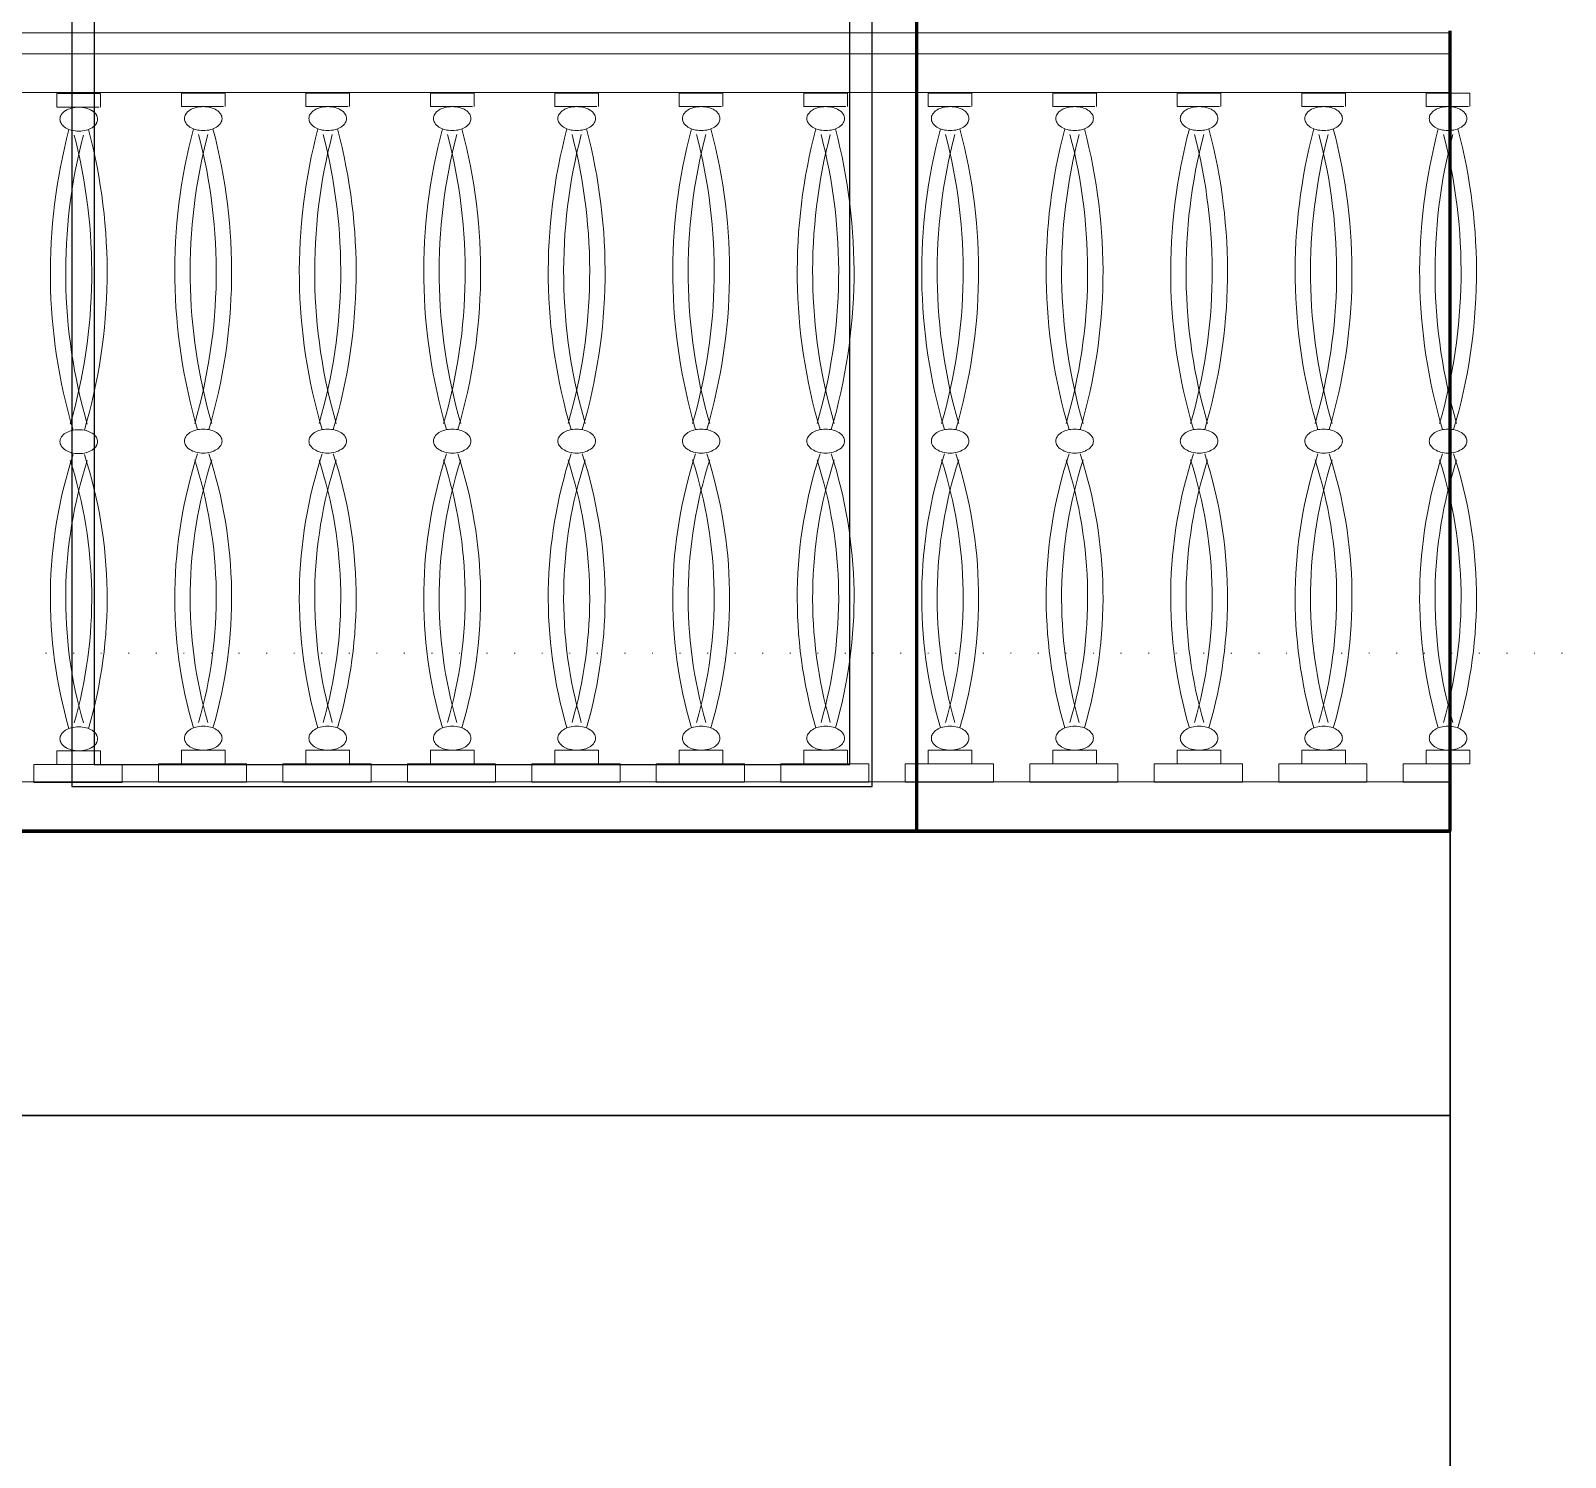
# Model space of a CAD drawing. Extents: x 775040 to 808375, y 4159409 to 4163651.
# Drawn here: x 799885.6 to 800058.1, y 4162288.2 to 4162448.6 of the extents above; entities that cross this region are included whole.
import ezdxf

# ---------------------------------------------------------------- set-up
doc = ezdxf.new("R2010")
doc.units = 0
doc.header["$MEASUREMENT"] = 0
doc.linetypes.add('ACAD_ISO07W100', pattern=[3, 0, -3])
doc.linetypes.add('DUZ', pattern=[500, 500])
doc.layers.get('0').update_dxf_attribs({"linetype": 'DUZ'})
doc.layers.add('pencere', color=3, linetype='Continuous')
for name, color, linetype, lineweight in [('Z_g1', 1, 'Continuous', 5), ('Z_g2', 2, 'Continuous', 9), ('Z_g8', 192, 'Continuous', 30), ('Z_izdot', 42, 'ACAD_ISO07W100', 9)]:
    doc.layers.add(name, color=color, linetype=linetype, lineweight=lineweight)

msp = doc.modelspace()

# ---------------------------------------------------------------- linework, layer by layer
at = {"color": 0, "linetype": 'Continuous', "lineweight": 60}
for p, q in [((799985.19, 4162578.58), (799985.19, 4162358.58)), ((800045.19, 4162358.58), (800045.19, 4162448.58)), ((800045.19, 4162358.58), (799745.19, 4162358.58)), ((799745.19, 4162358.58), (800045.19, 4162358.58)), ((799745.19, 4162358.58), (800045.19, 4162358.58))]:
    msp.add_line(p, q, dxfattribs=at)
at = {"layer": 'pencere'}
msp.add_lwpolyline([(799980.19, 4162573.58), (799890.19, 4162573.58), (799890.19, 4162363.58), (799980.19, 4162363.58)], close=True, dxfattribs=at)
at = {"layer": 'pencere', "color": 21}
msp.add_lwpolyline([(799977.69, 4162571.08), (799892.69, 4162571.08), (799892.69, 4162366.08), (799977.69, 4162366.08)], close=True, dxfattribs=at)
at = {"layer": 'Z_g1'}
msp.add_line((799985.19, 4162578.58), (799985.19, 4162358.58), dxfattribs=at)
at = {"layer": 'Z_g2'}
for p, q in [((799745.85, 4162448.35), (800045.19, 4162448.35)), ((800045.19, 4162445.98), (799745.85, 4162445.98)), ((799745.85, 4162441.63), (800045.19, 4162441.63)), ((799888.5, 4162441.5), (799888.5, 4162439.98)), ((799888.5, 4162441.5), (799893.41, 4162441.5)), ((799893.41, 4162439.98), (799893.41, 4162441.5)), ((799902.5, 4162441.57), (799907.41, 4162441.57)), ((799902.5, 4162441.57), (799902.5, 4162440.05)), ((799907.41, 4162440.05), (799907.41, 4162441.57)), ((799916.5, 4162441.57), (799916.5, 4162440.05)), ((799916.5, 4162441.57), (799921.41, 4162441.57)), ((799921.41, 4162440.05), (799921.41, 4162441.57)), ((799930.5, 4162441.57), (799930.5, 4162440.05)), ((799930.5, 4162441.57), (799935.41, 4162441.57)), ((799935.41, 4162440.05), (799935.41, 4162441.57)), ((799944.5, 4162441.57), (799944.5, 4162440.05)), ((799944.5, 4162441.57), (799949.41, 4162441.57)), ((799949.41, 4162440.05), (799949.41, 4162441.57)), ((799958.5, 4162441.57), (799958.5, 4162440.05)), ((799958.5, 4162441.57), (799963.41, 4162441.57)), ((799963.41, 4162440.05), (799963.41, 4162441.57)), ((799972.5, 4162441.57), (799972.5, 4162440.05)), ((799972.5, 4162441.57), (799977.41, 4162441.57)), ((799977.41, 4162440.05), (799977.41, 4162441.57)), ((799986.5, 4162441.57), (799986.5, 4162440.05)), ((799986.5, 4162441.57), (799991.41, 4162441.57)), ((799991.41, 4162440.05), (799991.41, 4162441.57)), ((800000.5, 4162441.57), (800000.5, 4162440.05)), ((800000.5, 4162441.57), (800005.41, 4162441.57)), ((800005.41, 4162440.05), (800005.41, 4162441.57)), ((800014.5, 4162441.57), (800014.5, 4162440.05)), ((800014.5, 4162441.57), (800019.41, 4162441.57)), ((800019.41, 4162440.05), (800019.41, 4162441.57)), ((800028.5, 4162441.57), (800028.5, 4162440.05)), ((800028.5, 4162441.57), (800033.41, 4162441.57)), ((800033.41, 4162440.05), (800033.41, 4162441.57)), ((800042.5, 4162441.57), (800042.5, 4162440.05)), ((800042.5, 4162441.57), (800047.41, 4162441.57)), ((800047.41, 4162440.05), (800047.41, 4162441.57)), ((799888.5, 4162439.98), (799893.24, 4162439.98)), ((799902.5, 4162440.05), (799907.24, 4162440.05)), ((799916.5, 4162440.05), (799921.24, 4162440.05)), ((799930.5, 4162440.05), (799935.24, 4162440.05)), ((799944.5, 4162440.05), (799949.24, 4162440.05)), ((799958.5, 4162440.05), (799963.24, 4162440.05)), ((799972.5, 4162440.05), (799977.24, 4162440.05)), ((799986.5, 4162440.05), (799991.24, 4162440.05)), ((800000.5, 4162440.05), (800005.24, 4162440.05)), ((800014.5, 4162440.05), (800019.24, 4162440.05)), ((800028.5, 4162440.05), (800033.24, 4162440.05)), ((800042.5, 4162440.05), (800047.24, 4162440.05)), ((799888.5, 4162367.6), (799893.41, 4162367.6)), ((799888.5, 4162366.08), (799888.5, 4162367.6)), ((799893.41, 4162367.6), (799893.41, 4162366.08)), ((799902.5, 4162366.15), (799902.5, 4162367.67)), ((799902.5, 4162367.67), (799907.41, 4162367.67)), ((799907.41, 4162367.67), (799907.41, 4162366.15)), ((799916.5, 4162367.67), (799921.41, 4162367.67)), ((799916.5, 4162366.15), (799916.5, 4162367.67)), ((799921.41, 4162367.67), (799921.41, 4162366.15)), ((799930.5, 4162367.67), (799935.41, 4162367.67)), ((799930.5, 4162366.15), (799930.5, 4162367.67)), ((799935.41, 4162367.67), (799935.41, 4162366.15)), ((799944.5, 4162367.67), (799949.41, 4162367.67)), ((799944.5, 4162366.15), (799944.5, 4162367.67)), ((799949.41, 4162367.67), (799949.41, 4162366.15)), ((799958.5, 4162367.67), (799963.41, 4162367.67)), ((799958.5, 4162366.15), (799958.5, 4162367.67)), ((799963.41, 4162367.67), (799963.41, 4162366.15)), ((799972.5, 4162367.67), (799977.41, 4162367.67)), ((799972.5, 4162366.15), (799972.5, 4162367.67)), ((799977.41, 4162367.67), (799977.41, 4162366.15)), ((799986.5, 4162367.67), (799991.41, 4162367.67)), ((799986.5, 4162366.15), (799986.5, 4162367.67)), ((799991.41, 4162367.67), (799991.41, 4162366.15)), ((800000.5, 4162367.67), (800005.41, 4162367.67)), ((800000.5, 4162366.15), (800000.5, 4162367.67)), ((800005.41, 4162367.67), (800005.41, 4162366.15)), ((800014.5, 4162367.67), (800019.41, 4162367.67)), ((800014.5, 4162366.15), (800014.5, 4162367.67)), ((800019.41, 4162367.67), (800019.41, 4162366.15)), ((800028.5, 4162367.67), (800033.41, 4162367.67)), ((800028.5, 4162366.15), (800028.5, 4162367.67)), ((800033.41, 4162367.67), (800033.41, 4162366.15)), ((800042.5, 4162367.67), (800047.41, 4162367.67)), ((800042.5, 4162366.15), (800042.5, 4162367.67)), ((800047.41, 4162367.67), (800047.41, 4162366.15)), ((799885.91, 4162364.02), (799885.91, 4162366.08)), ((799885.91, 4162366.08), (799895.83, 4162366.08)), ((799895.83, 4162366.08), (799895.83, 4162364.02)), ((799899.91, 4162366.15), (799909.83, 4162366.15)), ((799899.91, 4162364.09), (799899.91, 4162366.15)), ((799909.83, 4162366.15), (799909.83, 4162364.09)), ((799913.91, 4162364.09), (799913.91, 4162366.15)), ((799913.91, 4162366.15), (799923.83, 4162366.15)), ((799923.83, 4162366.15), (799923.83, 4162364.09)), ((799927.91, 4162364.09), (799927.91, 4162366.15)), ((799927.91, 4162366.15), (799937.83, 4162366.15)), ((799937.83, 4162366.15), (799937.83, 4162364.09)), ((799941.91, 4162364.09), (799941.91, 4162366.15)), ((799941.91, 4162366.15), (799951.83, 4162366.15)), ((799951.83, 4162366.15), (799951.83, 4162364.09)), ((799955.91, 4162364.09), (799955.91, 4162366.15)), ((799955.91, 4162366.15), (799965.83, 4162366.15)), ((799965.83, 4162366.15), (799965.83, 4162364.09)), ((799969.91, 4162364.09), (799969.91, 4162366.15)), ((799969.91, 4162366.15), (799979.83, 4162366.15)), ((799979.83, 4162366.15), (799979.83, 4162364.09)), ((799983.91, 4162364.09), (799983.91, 4162366.15)), ((799983.91, 4162366.15), (799993.83, 4162366.15)), ((799993.83, 4162366.15), (799993.83, 4162364.09)), ((799997.91, 4162364.09), (799997.91, 4162366.15)), ((799997.91, 4162366.15), (800007.83, 4162366.15)), ((800007.83, 4162366.15), (800007.83, 4162364.09)), ((800011.91, 4162364.09), (800011.91, 4162366.15)), ((800011.91, 4162366.15), (800021.83, 4162366.15)), ((800021.83, 4162366.15), (800021.83, 4162364.09)), ((800025.91, 4162364.09), (800025.91, 4162366.15)), ((800025.91, 4162366.15), (800035.83, 4162366.15)), ((800035.83, 4162366.15), (800035.83, 4162364.09)), ((800039.91, 4162364.09), (800039.91, 4162366.15)), ((800039.91, 4162366.15), (800047.41, 4162366.15)), ((799745.91, 4162364.12), (800045.19, 4162364.12)), ((799885.91, 4162364.02), (799895.83, 4162364.02)), ((799899.91, 4162364.09), (799909.83, 4162364.09)), ((799913.91, 4162364.09), (799923.83, 4162364.09)), ((799927.91, 4162364.09), (799937.83, 4162364.09)), ((799941.91, 4162364.09), (799951.83, 4162364.09)), ((799955.91, 4162364.09), (799965.83, 4162364.09)), ((799969.91, 4162364.09), (799979.83, 4162364.09)), ((799983.91, 4162364.09), (799993.83, 4162364.09)), ((799997.91, 4162364.09), (800007.83, 4162364.09)), ((800011.91, 4162364.09), (800021.83, 4162364.09)), ((800025.91, 4162364.09), (800035.83, 4162364.09)), ((800039.91, 4162364.09), (800045.19, 4162364.09)), ((800045.19, 4162358.58), (799745.91, 4162358.58))]:
    msp.add_line(p, q, dxfattribs=at)
for centre, radius, start, end in [((799889.73, 4162438.63), 0.888, 147.0853, 180), ((799890.32, 4162438.25), 1.59, 122.6158, 147.0853), ((799890.7, 4162437.64), 2.3, 104.8455, 122.6158), ((799890.96, 4162436.69), 3.29, 90, 104.8455), ((799890.96, 4162436.69), 3.29, 75.1545, 90), ((799891.21, 4162437.64), 2.3, 57.3842, 75.1545), ((799891.6, 4162438.25), 1.59, 32.9147, 57.3842), ((799892.18, 4162438.63), 0.888, 0, 32.9147), ((799903.73, 4162438.7), 0.888, 147.0853, 180), ((799904.32, 4162438.32), 1.59, 122.6158, 147.0853), ((799904.7, 4162437.71), 2.3, 104.8455, 122.6158), ((799904.96, 4162436.75), 3.29, 90, 104.8455), ((799904.96, 4162436.75), 3.29, 75.1545, 90), ((799905.21, 4162437.71), 2.3, 57.3842, 75.1545), ((799905.6, 4162438.32), 1.59, 32.9147, 57.3842), ((799906.18, 4162438.7), 0.888, 0, 32.9147), ((799917.73, 4162438.7), 0.888, 147.0853, 180), ((799918.32, 4162438.32), 1.59, 122.6158, 147.0853), ((799918.7, 4162437.71), 2.3, 104.8455, 122.6158), ((799918.96, 4162436.75), 3.29, 90, 104.8455), ((799918.96, 4162436.75), 3.29, 75.1545, 90), ((799919.21, 4162437.71), 2.3, 57.3842, 75.1545), ((799919.6, 4162438.32), 1.59, 32.9147, 57.3842), ((799920.18, 4162438.7), 0.888, 0, 32.9147), ((799931.73, 4162438.7), 0.888, 147.0853, 180), ((799932.32, 4162438.32), 1.59, 122.6158, 147.0853), ((799932.7, 4162437.71), 2.3, 104.8455, 122.6158), ((799932.96, 4162436.75), 3.29, 90, 104.8455), ((799932.96, 4162436.75), 3.29, 75.1545, 90), ((799933.21, 4162437.71), 2.3, 57.3842, 75.1545), ((799933.6, 4162438.32), 1.59, 32.9147, 57.3842), ((799934.18, 4162438.7), 0.888, 0, 32.9147), ((799945.73, 4162438.7), 0.888, 147.0853, 180), ((799946.32, 4162438.32), 1.59, 122.6158, 147.0853), ((799946.7, 4162437.71), 2.3, 104.8455, 122.6158), ((799946.96, 4162436.75), 3.29, 90, 104.8455), ((799946.96, 4162436.75), 3.29, 75.1545, 90), ((799947.21, 4162437.71), 2.3, 57.3842, 75.1545), ((799947.6, 4162438.32), 1.59, 32.9147, 57.3842), ((799948.18, 4162438.7), 0.888, 0, 32.9147), ((799959.73, 4162438.7), 0.888, 147.0853, 180), ((799960.32, 4162438.32), 1.59, 122.6158, 147.0853), ((799960.7, 4162437.71), 2.3, 104.8455, 122.6158), ((799960.96, 4162436.75), 3.29, 90, 104.8455), ((799960.96, 4162436.75), 3.29, 75.1545, 90), ((799961.21, 4162437.71), 2.3, 57.3842, 75.1545), ((799961.6, 4162438.32), 1.59, 32.9147, 57.3842), ((799962.18, 4162438.7), 0.888, 0, 32.9147), ((799973.73, 4162438.7), 0.888, 147.0853, 180), ((799974.32, 4162438.32), 1.59, 122.6158, 147.0853), ((799974.7, 4162437.71), 2.3, 104.8455, 122.6158), ((799974.96, 4162436.75), 3.29, 90, 104.8455), ((799974.96, 4162436.75), 3.29, 75.1545, 90), ((799975.21, 4162437.71), 2.3, 57.3842, 75.1545), ((799975.6, 4162438.32), 1.59, 32.9147, 57.3842), ((799976.18, 4162438.7), 0.888, 0, 32.9147), ((799987.73, 4162438.7), 0.888, 147.0853, 180), ((799988.32, 4162438.32), 1.59, 122.6158, 147.0853), ((799988.7, 4162437.71), 2.3, 104.8455, 122.6158), ((799988.96, 4162436.75), 3.29, 90, 104.8455), ((799988.96, 4162436.75), 3.29, 75.1545, 90), ((799989.21, 4162437.71), 2.3, 57.3842, 75.1545), ((799989.6, 4162438.32), 1.59, 32.9147, 57.3842), ((799990.18, 4162438.7), 0.888, 0, 32.9147), ((800001.73, 4162438.7), 0.888, 147.0853, 180), ((800002.32, 4162438.32), 1.59, 122.6158, 147.0853), ((800002.7, 4162437.71), 2.3, 104.8455, 122.6158), ((800002.96, 4162436.75), 3.29, 90, 104.8455), ((800002.96, 4162436.75), 3.29, 75.1545, 90), ((800003.21, 4162437.71), 2.3, 57.3842, 75.1545), ((800003.6, 4162438.32), 1.59, 32.9147, 57.3842), ((800004.18, 4162438.7), 0.888, 0, 32.9147), ((800015.73, 4162438.7), 0.888, 147.0853, 180), ((800016.32, 4162438.32), 1.59, 122.6158, 147.0853), ((800016.7, 4162437.71), 2.3, 104.8455, 122.6158), ((800016.96, 4162436.75), 3.29, 90, 104.8455), ((800016.96, 4162436.75), 3.29, 75.1545, 90), ((800017.21, 4162437.71), 2.3, 57.3842, 75.1545), ((800017.6, 4162438.32), 1.59, 32.9147, 57.3842), ((800018.18, 4162438.7), 0.888, 0, 32.9147), ((800029.73, 4162438.7), 0.888, 147.0853, 180), ((800030.32, 4162438.32), 1.59, 122.6158, 147.0853), ((800030.7, 4162437.71), 2.3, 104.8455, 122.6158), ((800030.96, 4162436.75), 3.29, 90, 104.8455), ((800030.96, 4162436.75), 3.29, 75.1545, 90), ((800031.21, 4162437.71), 2.3, 57.3842, 75.1545), ((800031.6, 4162438.32), 1.59, 32.9147, 57.3842), ((800032.18, 4162438.7), 0.888, 0, 32.9147), ((800043.73, 4162438.7), 0.888, 147.0853, 180), ((800044.32, 4162438.32), 1.59, 122.6158, 147.0853), ((800044.7, 4162437.71), 2.3, 104.8455, 122.6158), ((800044.96, 4162436.75), 3.29, 90, 104.8455), ((800044.96, 4162436.75), 3.29, 75.1545, 90), ((800045.21, 4162437.71), 2.3, 57.3842, 75.1545), ((800045.6, 4162438.32), 1.59, 32.9147, 57.3842), ((800046.18, 4162438.7), 0.888, 0, 32.9147), ((799950.34, 4162421.39), 62.58, 165.1181, 196.4631), ((799889.73, 4162438.63), 0.888, 180, 212.9147), ((799890.32, 4162439.01), 1.59, 212.9147, 237.3842), ((799890.7, 4162439.61), 2.3, 237.3842, 255.1545), ((799890.96, 4162440.57), 3.29, 255.1545, 270), ((799890.96, 4162440.57), 3.29, 270, 284.8455), ((799831.57, 4162421.39), 62.58, 343.5369, 14.8819), ((799891.21, 4162439.61), 2.3, 284.8455, 302.6158), ((799891.6, 4162439.01), 1.59, 302.6158, 327.0853), ((799892.18, 4162438.63), 0.888, 327.0853, 0), ((799964.34, 4162421.46), 62.58, 165.1181, 196.4631), ((799903.73, 4162438.7), 0.888, 180, 212.9147), ((799904.32, 4162439.08), 1.59, 212.9147, 237.3842), ((799904.7, 4162439.68), 2.3, 237.3842, 255.1545), ((799904.96, 4162440.64), 3.29, 255.1545, 270), ((799904.96, 4162440.64), 3.29, 270, 284.8455), ((799845.57, 4162421.46), 62.58, 343.5369, 14.8819), ((799905.21, 4162439.68), 2.3, 284.8455, 302.6158), ((799905.6, 4162439.08), 1.59, 302.6158, 327.0853), ((799906.18, 4162438.7), 0.888, 327.0853, 0), ((799978.34, 4162421.46), 62.58, 165.1181, 196.4631), ((799917.73, 4162438.7), 0.888, 180, 212.9147), ((799918.32, 4162439.08), 1.59, 212.9147, 237.3842), ((799918.7, 4162439.68), 2.3, 237.3842, 255.1545), ((799918.96, 4162440.64), 3.29, 255.1545, 270), ((799918.96, 4162440.64), 3.29, 270, 284.8455), ((799859.57, 4162421.46), 62.58, 343.5369, 14.8819), ((799919.21, 4162439.68), 2.3, 284.8455, 302.6158), ((799919.6, 4162439.08), 1.59, 302.6158, 327.0853), ((799920.18, 4162438.7), 0.888, 327.0853, 0), ((799992.34, 4162421.46), 62.58, 165.1181, 196.4631), ((799931.73, 4162438.7), 0.888, 180, 212.9147), ((799932.32, 4162439.08), 1.59, 212.9147, 237.3842), ((799932.7, 4162439.68), 2.3, 237.3842, 255.1545), ((799932.96, 4162440.64), 3.29, 255.1545, 270), ((799932.96, 4162440.64), 3.29, 270, 284.8455), ((799873.57, 4162421.46), 62.58, 343.5369, 14.8819), ((799933.21, 4162439.68), 2.3, 284.8455, 302.6158), ((799933.6, 4162439.08), 1.59, 302.6158, 327.0853), ((799934.18, 4162438.7), 0.888, 327.0853, 0), ((800006.34, 4162421.46), 62.58, 165.1181, 196.4631), ((799945.73, 4162438.7), 0.888, 180, 212.9147), ((799946.32, 4162439.08), 1.59, 212.9147, 237.3842), ((799946.7, 4162439.68), 2.3, 237.3842, 255.1545), ((799946.96, 4162440.64), 3.29, 255.1545, 270), ((799946.96, 4162440.64), 3.29, 270, 284.8455), ((799887.57, 4162421.46), 62.58, 343.5369, 14.8819), ((799947.21, 4162439.68), 2.3, 284.8455, 302.6158), ((799947.6, 4162439.08), 1.59, 302.6158, 327.0853), ((799948.18, 4162438.7), 0.888, 327.0853, 0), ((800020.34, 4162421.46), 62.58, 165.1181, 196.4631), ((799959.73, 4162438.7), 0.888, 180, 212.9147), ((799960.32, 4162439.08), 1.59, 212.9147, 237.3842), ((799960.7, 4162439.68), 2.3, 237.3842, 255.1545), ((799960.96, 4162440.64), 3.29, 255.1545, 270), ((799960.96, 4162440.64), 3.29, 270, 284.8455), ((799901.57, 4162421.46), 62.58, 343.5369, 14.8819), ((799961.21, 4162439.68), 2.3, 284.8455, 302.6158), ((799961.6, 4162439.08), 1.59, 302.6158, 327.0853), ((799962.18, 4162438.7), 0.888, 327.0853, 0), ((800034.34, 4162421.46), 62.58, 165.1181, 196.4631), ((799973.73, 4162438.7), 0.888, 180, 212.9147), ((799974.32, 4162439.08), 1.59, 212.9147, 237.3842), ((799974.7, 4162439.68), 2.3, 237.3842, 255.1545), ((799974.96, 4162440.64), 3.29, 255.1545, 270), ((799974.96, 4162440.64), 3.29, 270, 284.8455), ((799915.57, 4162421.46), 62.58, 343.5369, 14.8819), ((799975.21, 4162439.68), 2.3, 284.8455, 302.6158), ((799975.6, 4162439.08), 1.59, 302.6158, 327.0853), ((799976.18, 4162438.7), 0.888, 327.0853, 0), ((800048.34, 4162421.46), 62.58, 165.1181, 196.4631), ((799987.73, 4162438.7), 0.888, 180, 212.9147), ((799988.32, 4162439.08), 1.59, 212.9147, 237.3842), ((799988.7, 4162439.68), 2.3, 237.3842, 255.1545), ((799988.96, 4162440.64), 3.29, 255.1545, 270), ((799988.96, 4162440.64), 3.29, 270, 284.8455), ((799929.57, 4162421.46), 62.58, 343.5369, 14.8819), ((799989.21, 4162439.68), 2.3, 284.8455, 302.6158), ((799989.6, 4162439.08), 1.59, 302.6158, 327.0853), ((799990.18, 4162438.7), 0.888, 327.0853, 0), ((800062.34, 4162421.46), 62.58, 165.1181, 196.4631), ((800001.73, 4162438.7), 0.888, 180, 212.9147), ((800002.32, 4162439.08), 1.59, 212.9147, 237.3842), ((800002.7, 4162439.68), 2.3, 237.3842, 255.1545), ((800002.96, 4162440.64), 3.29, 255.1545, 270), ((800002.96, 4162440.64), 3.29, 270, 284.8455), ((799943.57, 4162421.46), 62.58, 343.5369, 14.8819), ((800003.21, 4162439.68), 2.3, 284.8455, 302.6158), ((800003.6, 4162439.08), 1.59, 302.6158, 327.0853), ((800004.18, 4162438.7), 0.888, 327.0853, 0), ((800076.34, 4162421.46), 62.58, 165.1181, 196.4631), ((800015.73, 4162438.7), 0.888, 180, 212.9147), ((800016.32, 4162439.08), 1.59, 212.9147, 237.3842), ((800016.7, 4162439.68), 2.3, 237.3842, 255.1545), ((800016.96, 4162440.64), 3.29, 255.1545, 270), ((800016.96, 4162440.64), 3.29, 270, 284.8455), ((799957.57, 4162421.46), 62.58, 343.5369, 14.8819), ((800017.21, 4162439.68), 2.3, 284.8455, 302.6158), ((800017.6, 4162439.08), 1.59, 302.6158, 327.0853), ((800018.18, 4162438.7), 0.888, 327.0853, 0), ((800090.34, 4162421.46), 62.58, 165.1181, 196.4631), ((800029.73, 4162438.7), 0.888, 180, 212.9147), ((800030.32, 4162439.08), 1.59, 212.9147, 237.3842), ((800030.7, 4162439.68), 2.3, 237.3842, 255.1545), ((800030.96, 4162440.64), 3.29, 255.1545, 270), ((800030.96, 4162440.64), 3.29, 270, 284.8455), ((799971.57, 4162421.46), 62.58, 343.5369, 14.8819), ((800031.21, 4162439.68), 2.3, 284.8455, 302.6158), ((800031.6, 4162439.08), 1.59, 302.6158, 327.0853), ((800032.18, 4162438.7), 0.888, 327.0853, 0), ((800104.34, 4162421.46), 62.58, 165.1181, 196.4631), ((800043.73, 4162438.7), 0.888, 180, 212.9147), ((800044.32, 4162439.08), 1.59, 212.9147, 237.3842), ((800044.7, 4162439.68), 2.3, 237.3842, 255.1545), ((800044.96, 4162440.64), 3.29, 255.1545, 270), ((800044.96, 4162440.64), 3.29, 270, 284.8455), ((799985.57, 4162421.46), 62.58, 343.5369, 14.8819), ((800045.21, 4162439.68), 2.3, 284.8455, 302.6158), ((800045.6, 4162439.08), 1.59, 302.6158, 327.0853), ((800046.18, 4162438.7), 0.888, 327.0853, 0), ((799950.65, 4162421.39), 61.16, 165.365, 196.1896), ((799831.26, 4162421.39), 61.16, 343.8104, 14.635), ((799964.65, 4162421.46), 61.16, 165.365, 196.1896), ((799845.26, 4162421.46), 61.16, 343.8104, 14.635), ((799978.65, 4162421.46), 61.16, 165.365, 196.1896), ((799859.26, 4162421.46), 61.16, 343.8104, 14.635), ((799992.65, 4162421.46), 61.16, 165.365, 196.1896), ((799873.26, 4162421.46), 61.16, 343.8104, 14.635), ((800006.65, 4162421.46), 61.16, 165.365, 196.1896), ((799887.26, 4162421.46), 61.16, 343.8104, 14.635), ((800020.65, 4162421.46), 61.16, 165.365, 196.1896), ((799901.26, 4162421.46), 61.16, 343.8104, 14.635), ((800034.65, 4162421.46), 61.16, 165.365, 196.1896), ((799915.26, 4162421.46), 61.16, 343.8104, 14.635), ((800048.65, 4162421.46), 61.16, 165.365, 196.1896), ((799929.26, 4162421.46), 61.16, 343.8104, 14.635), ((800062.65, 4162421.46), 61.16, 165.365, 196.1896), ((799943.26, 4162421.46), 61.16, 343.8104, 14.635), ((800076.65, 4162421.46), 61.16, 165.365, 196.1896), ((799957.26, 4162421.46), 61.16, 343.8104, 14.635), ((800090.65, 4162421.46), 61.16, 165.365, 196.1896), ((799971.26, 4162421.46), 61.16, 343.8104, 14.635), ((800104.65, 4162421.46), 61.16, 165.365, 196.1896), ((799985.26, 4162421.46), 61.16, 343.8104, 14.635), ((799889.73, 4162402.37), 0.888, 147.0853, 180), ((799890.32, 4162401.99), 1.59, 122.6158, 147.0853), ((799890.7, 4162401.38), 2.3, 104.8455, 122.6158), ((799890.96, 4162400.42), 3.29, 90, 104.8455), ((799890.96, 4162400.42), 3.29, 75.1545, 90), ((799891.21, 4162401.38), 2.3, 57.3842, 75.1545), ((799891.6, 4162401.99), 1.59, 32.9147, 57.3842), ((799892.18, 4162402.37), 0.888, 0, 32.9147), ((799903.73, 4162402.43), 0.888, 147.0853, 180), ((799904.32, 4162402.05), 1.59, 122.6158, 147.0853), ((799904.7, 4162401.45), 2.3, 104.8455, 122.6158), ((799904.96, 4162400.49), 3.29, 90, 104.8455), ((799904.96, 4162400.49), 3.29, 75.1545, 90), ((799905.21, 4162401.45), 2.3, 57.3842, 75.1545), ((799905.6, 4162402.05), 1.59, 32.9147, 57.3842), ((799906.18, 4162402.43), 0.888, 0, 32.9147), ((799917.73, 4162402.43), 0.888, 147.0853, 180), ((799918.32, 4162402.05), 1.59, 122.6158, 147.0853), ((799918.7, 4162401.45), 2.3, 104.8455, 122.6158), ((799918.96, 4162400.49), 3.29, 90, 104.8455), ((799918.96, 4162400.49), 3.29, 75.1545, 90), ((799919.21, 4162401.45), 2.3, 57.3842, 75.1545), ((799919.6, 4162402.05), 1.59, 32.9147, 57.3842), ((799920.18, 4162402.43), 0.888, 0, 32.9147), ((799931.73, 4162402.43), 0.888, 147.0853, 180), ((799932.32, 4162402.05), 1.59, 122.6158, 147.0853), ((799932.7, 4162401.45), 2.3, 104.8455, 122.6158), ((799932.96, 4162400.49), 3.29, 90, 104.8455), ((799932.96, 4162400.49), 3.29, 75.1545, 90), ((799933.21, 4162401.45), 2.3, 57.3842, 75.1545), ((799933.6, 4162402.05), 1.59, 32.9147, 57.3842), ((799934.18, 4162402.43), 0.888, 0, 32.9147), ((799945.73, 4162402.43), 0.888, 147.0853, 180), ((799946.32, 4162402.05), 1.59, 122.6158, 147.0853), ((799946.7, 4162401.45), 2.3, 104.8455, 122.6158), ((799946.96, 4162400.49), 3.29, 90, 104.8455), ((799946.96, 4162400.49), 3.29, 75.1545, 90), ((799947.21, 4162401.45), 2.3, 57.3842, 75.1545), ((799947.6, 4162402.05), 1.59, 32.9147, 57.3842), ((799948.18, 4162402.43), 0.888, 0, 32.9147), ((799959.73, 4162402.43), 0.888, 147.0853, 180), ((799960.32, 4162402.05), 1.59, 122.6158, 147.0853), ((799960.7, 4162401.45), 2.3, 104.8455, 122.6158), ((799960.96, 4162400.49), 3.29, 90, 104.8455), ((799960.96, 4162400.49), 3.29, 75.1545, 90), ((799961.21, 4162401.45), 2.3, 57.3842, 75.1545), ((799961.6, 4162402.05), 1.59, 32.9147, 57.3842), ((799962.18, 4162402.43), 0.888, 0, 32.9147), ((799973.73, 4162402.43), 0.888, 147.0853, 180), ((799974.32, 4162402.05), 1.59, 122.6158, 147.0853), ((799974.7, 4162401.45), 2.3, 104.8455, 122.6158), ((799974.96, 4162400.49), 3.29, 90, 104.8455), ((799974.96, 4162400.49), 3.29, 75.1545, 90), ((799975.21, 4162401.45), 2.3, 57.3842, 75.1545), ((799975.6, 4162402.05), 1.59, 32.9147, 57.3842), ((799976.18, 4162402.43), 0.888, 0, 32.9147), ((799987.73, 4162402.43), 0.888, 147.0853, 180), ((799988.32, 4162402.05), 1.59, 122.6158, 147.0853), ((799988.7, 4162401.45), 2.3, 104.8455, 122.6158), ((799988.96, 4162400.49), 3.29, 90, 104.8455), ((799988.96, 4162400.49), 3.29, 75.1545, 90), ((799989.21, 4162401.45), 2.3, 57.3842, 75.1545), ((799989.6, 4162402.05), 1.59, 32.9147, 57.3842), ((799990.18, 4162402.43), 0.888, 0, 32.9147), ((800001.73, 4162402.43), 0.888, 147.0853, 180), ((800002.32, 4162402.05), 1.59, 122.6158, 147.0853), ((800002.7, 4162401.45), 2.3, 104.8455, 122.6158), ((800002.96, 4162400.49), 3.29, 90, 104.8455), ((800002.96, 4162400.49), 3.29, 75.1545, 90), ((800003.21, 4162401.45), 2.3, 57.3842, 75.1545), ((800003.6, 4162402.05), 1.59, 32.9147, 57.3842), ((800004.18, 4162402.43), 0.888, 0, 32.9147), ((800015.73, 4162402.43), 0.888, 147.0853, 180), ((800016.32, 4162402.05), 1.59, 122.6158, 147.0853), ((800016.7, 4162401.45), 2.3, 104.8455, 122.6158), ((800016.96, 4162400.49), 3.29, 90, 104.8455), ((800016.96, 4162400.49), 3.29, 75.1545, 90), ((800017.21, 4162401.45), 2.3, 57.3842, 75.1545), ((800017.6, 4162402.05), 1.59, 32.9147, 57.3842), ((800018.18, 4162402.43), 0.888, 0, 32.9147), ((800029.73, 4162402.43), 0.888, 147.0853, 180), ((800030.32, 4162402.05), 1.59, 122.6158, 147.0853), ((800030.7, 4162401.45), 2.3, 104.8455, 122.6158), ((800030.96, 4162400.49), 3.29, 90, 104.8455), ((800030.96, 4162400.49), 3.29, 75.1545, 90), ((800031.21, 4162401.45), 2.3, 57.3842, 75.1545), ((800031.6, 4162402.05), 1.59, 32.9147, 57.3842), ((800032.18, 4162402.43), 0.888, 0, 32.9147), ((800043.73, 4162402.43), 0.888, 147.0853, 180), ((800044.32, 4162402.05), 1.59, 122.6158, 147.0853), ((800044.7, 4162401.45), 2.3, 104.8455, 122.6158), ((800044.96, 4162400.49), 3.29, 90, 104.8455), ((800044.96, 4162400.49), 3.29, 75.1545, 90), ((800045.21, 4162401.45), 2.3, 57.3842, 75.1545), ((800045.6, 4162402.05), 1.59, 32.9147, 57.3842), ((800046.18, 4162402.43), 0.888, 0, 32.9147), ((799939.93, 4162384.76), 52.17, 161.9559, 196.309), ((799889.73, 4162402.37), 0.888, 180, 212.9147), ((799890.32, 4162402.75), 1.59, 212.9147, 237.3842), ((799890.7, 4162403.35), 2.3, 237.3842, 255.1545), ((799890.96, 4162404.31), 3.29, 255.1545, 270), ((799890.96, 4162404.31), 3.29, 270, 284.8455), ((799841.98, 4162384.76), 52.17, 343.691, 18.0441), ((799891.21, 4162403.35), 2.3, 284.8455, 302.6158), ((799891.6, 4162402.75), 1.59, 302.6158, 327.0853), ((799892.18, 4162402.37), 0.888, 327.0853, 0), ((799953.93, 4162384.83), 52.17, 161.9559, 196.309), ((799903.73, 4162402.43), 0.888, 180, 212.9147), ((799904.32, 4162402.81), 1.59, 212.9147, 237.3842), ((799904.7, 4162403.42), 2.3, 237.3842, 255.1545), ((799904.96, 4162404.37), 3.29, 255.1545, 270), ((799904.96, 4162404.37), 3.29, 270, 284.8455), ((799855.98, 4162384.83), 52.17, 343.691, 18.0441), ((799905.21, 4162403.42), 2.3, 284.8455, 302.6158), ((799905.6, 4162402.81), 1.59, 302.6158, 327.0853), ((799906.18, 4162402.43), 0.888, 327.0853, 0), ((799967.93, 4162384.83), 52.17, 161.9559, 196.309), ((799917.73, 4162402.43), 0.888, 180, 212.9147), ((799918.32, 4162402.81), 1.59, 212.9147, 237.3842), ((799918.7, 4162403.42), 2.3, 237.3842, 255.1545), ((799918.96, 4162404.37), 3.29, 255.1545, 270), ((799918.96, 4162404.37), 3.29, 270, 284.8455), ((799869.98, 4162384.83), 52.17, 343.691, 18.0441), ((799919.21, 4162403.42), 2.3, 284.8455, 302.6158), ((799919.6, 4162402.81), 1.59, 302.6158, 327.0853), ((799920.18, 4162402.43), 0.888, 327.0853, 0), ((799981.93, 4162384.83), 52.17, 161.9559, 196.309), ((799931.73, 4162402.43), 0.888, 180, 212.9147), ((799932.32, 4162402.81), 1.59, 212.9147, 237.3842), ((799932.7, 4162403.42), 2.3, 237.3842, 255.1545), ((799932.96, 4162404.37), 3.29, 255.1545, 270), ((799932.96, 4162404.37), 3.29, 270, 284.8455), ((799883.98, 4162384.83), 52.17, 343.691, 18.0441), ((799933.21, 4162403.42), 2.3, 284.8455, 302.6158), ((799933.6, 4162402.81), 1.59, 302.6158, 327.0853), ((799934.18, 4162402.43), 0.888, 327.0853, 0), ((799995.93, 4162384.83), 52.17, 161.9559, 196.309), ((799945.73, 4162402.43), 0.888, 180, 212.9147), ((799946.32, 4162402.81), 1.59, 212.9147, 237.3842), ((799946.7, 4162403.42), 2.3, 237.3842, 255.1545), ((799946.96, 4162404.37), 3.29, 255.1545, 270), ((799946.96, 4162404.37), 3.29, 270, 284.8455), ((799897.98, 4162384.83), 52.17, 343.691, 18.0441), ((799947.21, 4162403.42), 2.3, 284.8455, 302.6158), ((799947.6, 4162402.81), 1.59, 302.6158, 327.0853), ((799948.18, 4162402.43), 0.888, 327.0853, 0), ((800009.93, 4162384.83), 52.17, 161.9559, 196.309), ((799959.73, 4162402.43), 0.888, 180, 212.9147), ((799960.32, 4162402.81), 1.59, 212.9147, 237.3842), ((799960.7, 4162403.42), 2.3, 237.3842, 255.1545), ((799960.96, 4162404.37), 3.29, 255.1545, 270), ((799960.96, 4162404.37), 3.29, 270, 284.8455), ((799911.98, 4162384.83), 52.17, 343.691, 18.0441), ((799961.21, 4162403.42), 2.3, 284.8455, 302.6158), ((799961.6, 4162402.81), 1.59, 302.6158, 327.0853), ((799962.18, 4162402.43), 0.888, 327.0853, 0), ((800023.93, 4162384.83), 52.17, 161.9559, 196.309), ((799973.73, 4162402.43), 0.888, 180, 212.9147), ((799974.32, 4162402.81), 1.59, 212.9147, 237.3842), ((799974.7, 4162403.42), 2.3, 237.3842, 255.1545), ((799974.96, 4162404.37), 3.29, 255.1545, 270), ((799974.96, 4162404.37), 3.29, 270, 284.8455), ((799925.98, 4162384.83), 52.17, 343.691, 18.0441), ((799975.21, 4162403.42), 2.3, 284.8455, 302.6158), ((799975.6, 4162402.81), 1.59, 302.6158, 327.0853), ((799976.18, 4162402.43), 0.888, 327.0853, 0), ((800037.93, 4162384.83), 52.17, 161.9559, 196.309), ((799987.73, 4162402.43), 0.888, 180, 212.9147), ((799988.32, 4162402.81), 1.59, 212.9147, 237.3842), ((799988.7, 4162403.42), 2.3, 237.3842, 255.1545), ((799988.96, 4162404.37), 3.29, 255.1545, 270), ((799988.96, 4162404.37), 3.29, 270, 284.8455), ((799939.98, 4162384.83), 52.17, 343.691, 18.0441), ((799989.21, 4162403.42), 2.3, 284.8455, 302.6158), ((799989.6, 4162402.81), 1.59, 302.6158, 327.0853), ((799990.18, 4162402.43), 0.888, 327.0853, 0), ((800051.93, 4162384.83), 52.17, 161.9559, 196.309), ((800001.73, 4162402.43), 0.888, 180, 212.9147), ((800002.32, 4162402.81), 1.59, 212.9147, 237.3842), ((800002.7, 4162403.42), 2.3, 237.3842, 255.1545), ((800002.96, 4162404.37), 3.29, 255.1545, 270), ((800002.96, 4162404.37), 3.29, 270, 284.8455), ((799953.98, 4162384.83), 52.17, 343.691, 18.0441), ((800003.21, 4162403.42), 2.3, 284.8455, 302.6158), ((800003.6, 4162402.81), 1.59, 302.6158, 327.0853), ((800004.18, 4162402.43), 0.888, 327.0853, 0), ((800065.93, 4162384.83), 52.17, 161.9559, 196.309), ((800015.73, 4162402.43), 0.888, 180, 212.9147), ((800016.32, 4162402.81), 1.59, 212.9147, 237.3842), ((800016.7, 4162403.42), 2.3, 237.3842, 255.1545), ((800016.96, 4162404.37), 3.29, 255.1545, 270), ((800016.96, 4162404.37), 3.29, 270, 284.8455), ((799967.98, 4162384.83), 52.17, 343.691, 18.0441), ((800017.21, 4162403.42), 2.3, 284.8455, 302.6158), ((800017.6, 4162402.81), 1.59, 302.6158, 327.0853), ((800018.18, 4162402.43), 0.888, 327.0853, 0), ((800079.93, 4162384.83), 52.17, 161.9559, 196.309), ((800029.73, 4162402.43), 0.888, 180, 212.9147), ((800030.32, 4162402.81), 1.59, 212.9147, 237.3842), ((800030.7, 4162403.42), 2.3, 237.3842, 255.1545), ((800030.96, 4162404.37), 3.29, 255.1545, 270), ((800030.96, 4162404.37), 3.29, 270, 284.8455), ((799981.98, 4162384.83), 52.17, 343.691, 18.0441), ((800031.21, 4162403.42), 2.3, 284.8455, 302.6158), ((800031.6, 4162402.81), 1.59, 302.6158, 327.0853), ((800032.18, 4162402.43), 0.888, 327.0853, 0), ((800093.93, 4162384.83), 52.17, 161.9559, 196.309), ((800043.73, 4162402.43), 0.888, 180, 212.9147), ((800044.32, 4162402.81), 1.59, 212.9147, 237.3842), ((800044.7, 4162403.42), 2.3, 237.3842, 255.1545), ((800044.96, 4162404.37), 3.29, 255.1545, 270), ((800044.96, 4162404.37), 3.29, 270, 284.8455), ((799995.98, 4162384.83), 52.17, 343.691, 18.0441), ((800045.21, 4162403.42), 2.3, 284.8455, 302.6158), ((800045.6, 4162402.81), 1.59, 302.6158, 327.0853), ((800046.18, 4162402.43), 0.888, 327.0853, 0), ((799940.08, 4162384.76), 50.59, 162.1864, 196.1009), ((799841.83, 4162384.76), 50.59, 343.8991, 17.8136), ((799954.08, 4162384.83), 50.59, 162.1864, 196.1009), ((799855.83, 4162384.83), 50.59, 343.8991, 17.8136), ((799968.08, 4162384.83), 50.59, 162.1864, 196.1009), ((799869.83, 4162384.83), 50.59, 343.8991, 17.8136), ((799982.08, 4162384.83), 50.59, 162.1864, 196.1009), ((799883.83, 4162384.83), 50.59, 343.8991, 17.8136), ((799996.08, 4162384.83), 50.59, 162.1864, 196.1009), ((799897.83, 4162384.83), 50.59, 343.8991, 17.8136), ((800010.08, 4162384.83), 50.59, 162.1864, 196.1009), ((799911.83, 4162384.83), 50.59, 343.8991, 17.8136), ((800024.08, 4162384.83), 50.59, 162.1864, 196.1009), ((799925.83, 4162384.83), 50.59, 343.8991, 17.8136), ((800038.08, 4162384.83), 50.59, 162.1864, 196.1009), ((799939.83, 4162384.83), 50.59, 343.8991, 17.8136), ((800052.08, 4162384.83), 50.59, 162.1864, 196.1009), ((799953.83, 4162384.83), 50.59, 343.8991, 17.8136), ((800066.08, 4162384.83), 50.59, 162.1864, 196.1009), ((799967.83, 4162384.83), 50.59, 343.8991, 17.8136), ((800080.08, 4162384.83), 50.59, 162.1864, 196.1009), ((799981.83, 4162384.83), 50.59, 343.8991, 17.8136), ((800094.08, 4162384.83), 50.59, 162.1864, 196.1009), ((799995.83, 4162384.83), 50.59, 343.8991, 17.8136), ((799890.32, 4162368.57), 1.59, 122.6158, 147.0853), ((799890.7, 4162367.97), 2.3, 104.8455, 122.6158), ((799890.96, 4162367.01), 3.29, 90, 104.8455), ((799890.96, 4162367.01), 3.29, 75.1545, 90), ((799891.21, 4162367.97), 2.3, 57.3842, 75.1545), ((799891.6, 4162368.57), 1.59, 32.9147, 57.3842), ((799904.32, 4162368.64), 1.59, 122.6158, 147.0853), ((799904.7, 4162368.04), 2.3, 104.8455, 122.6158), ((799904.96, 4162367.08), 3.29, 90, 104.8455), ((799904.96, 4162367.08), 3.29, 75.1545, 90), ((799905.21, 4162368.04), 2.3, 57.3842, 75.1545), ((799905.6, 4162368.64), 1.59, 32.9147, 57.3842), ((799918.32, 4162368.64), 1.59, 122.6158, 147.0853), ((799918.7, 4162368.04), 2.3, 104.8455, 122.6158), ((799918.96, 4162367.08), 3.29, 90, 104.8455), ((799918.96, 4162367.08), 3.29, 75.1545, 90), ((799919.21, 4162368.04), 2.3, 57.3842, 75.1545), ((799919.6, 4162368.64), 1.59, 32.9147, 57.3842), ((799932.32, 4162368.64), 1.59, 122.6158, 147.0853), ((799932.7, 4162368.04), 2.3, 104.8455, 122.6158), ((799932.96, 4162367.08), 3.29, 90, 104.8455), ((799932.96, 4162367.08), 3.29, 75.1545, 90), ((799933.21, 4162368.04), 2.3, 57.3842, 75.1545), ((799933.6, 4162368.64), 1.59, 32.9147, 57.3842), ((799946.32, 4162368.64), 1.59, 122.6158, 147.0853), ((799946.7, 4162368.04), 2.3, 104.8455, 122.6158), ((799946.96, 4162367.08), 3.29, 90, 104.8455), ((799946.96, 4162367.08), 3.29, 75.1545, 90), ((799947.21, 4162368.04), 2.3, 57.3842, 75.1545), ((799947.6, 4162368.64), 1.59, 32.9147, 57.3842), ((799960.32, 4162368.64), 1.59, 122.6158, 147.0853), ((799960.7, 4162368.04), 2.3, 104.8455, 122.6158), ((799960.96, 4162367.08), 3.29, 90, 104.8455), ((799960.96, 4162367.08), 3.29, 75.1545, 90), ((799961.21, 4162368.04), 2.3, 57.3842, 75.1545), ((799961.6, 4162368.64), 1.59, 32.9147, 57.3842), ((799974.32, 4162368.64), 1.59, 122.6158, 147.0853), ((799974.7, 4162368.04), 2.3, 104.8455, 122.6158), ((799974.96, 4162367.08), 3.29, 90, 104.8455), ((799974.96, 4162367.08), 3.29, 75.1545, 90), ((799975.21, 4162368.04), 2.3, 57.3842, 75.1545), ((799975.6, 4162368.64), 1.59, 32.9147, 57.3842), ((799988.32, 4162368.64), 1.59, 122.6158, 147.0853), ((799988.7, 4162368.04), 2.3, 104.8455, 122.6158), ((799988.96, 4162367.08), 3.29, 90, 104.8455), ((799988.96, 4162367.08), 3.29, 75.1545, 90), ((799989.21, 4162368.04), 2.3, 57.3842, 75.1545), ((799989.6, 4162368.64), 1.59, 32.9147, 57.3842), ((800002.32, 4162368.64), 1.59, 122.6158, 147.0853), ((800002.7, 4162368.04), 2.3, 104.8455, 122.6158), ((800002.96, 4162367.08), 3.29, 90, 104.8455), ((800002.96, 4162367.08), 3.29, 75.1545, 90), ((800003.21, 4162368.04), 2.3, 57.3842, 75.1545), ((800003.6, 4162368.64), 1.59, 32.9147, 57.3842), ((800016.32, 4162368.64), 1.59, 122.6158, 147.0853), ((800016.7, 4162368.04), 2.3, 104.8455, 122.6158), ((800016.96, 4162367.08), 3.29, 90, 104.8455), ((800016.96, 4162367.08), 3.29, 75.1545, 90), ((800017.21, 4162368.04), 2.3, 57.3842, 75.1545), ((800017.6, 4162368.64), 1.59, 32.9147, 57.3842), ((800030.32, 4162368.64), 1.59, 122.6158, 147.0853), ((800030.7, 4162368.04), 2.3, 104.8455, 122.6158), ((800030.96, 4162367.08), 3.29, 90, 104.8455), ((800030.96, 4162367.08), 3.29, 75.1545, 90), ((800031.21, 4162368.04), 2.3, 57.3842, 75.1545), ((800031.6, 4162368.64), 1.59, 32.9147, 57.3842), ((800044.32, 4162368.64), 1.59, 122.6158, 147.0853), ((800044.7, 4162368.04), 2.3, 104.8455, 122.6158), ((800044.96, 4162367.08), 3.29, 90, 104.8455), ((800044.96, 4162367.08), 3.29, 75.1545, 90), ((800045.21, 4162368.04), 2.3, 57.3842, 75.1545), ((800045.6, 4162368.64), 1.59, 32.9147, 57.3842), ((799889.73, 4162368.95), 0.888, 147.0853, 180), ((799889.73, 4162368.95), 0.888, 180, 212.9147), ((799890.32, 4162369.33), 1.59, 212.9147, 237.3842), ((799891.6, 4162369.33), 1.59, 302.6158, 327.0853), ((799892.18, 4162368.95), 0.888, 0, 32.9147), ((799892.18, 4162368.95), 0.888, 327.0853, 0), ((799903.73, 4162369.02), 0.888, 147.0853, 180), ((799903.73, 4162369.02), 0.888, 180, 212.9147), ((799904.32, 4162369.4), 1.59, 212.9147, 237.3842), ((799904.7, 4162370), 2.3, 237.3842, 255.1545), ((799905.21, 4162370), 2.3, 284.8455, 302.6158), ((799905.6, 4162369.4), 1.59, 302.6158, 327.0853), ((799906.18, 4162369.02), 0.888, 0, 32.9147), ((799906.18, 4162369.02), 0.888, 327.0853, 0), ((799917.73, 4162369.02), 0.888, 147.0853, 180), ((799917.73, 4162369.02), 0.888, 180, 212.9147), ((799918.32, 4162369.4), 1.59, 212.9147, 237.3842), ((799918.7, 4162370), 2.3, 237.3842, 255.1545), ((799919.21, 4162370), 2.3, 284.8455, 302.6158), ((799919.6, 4162369.4), 1.59, 302.6158, 327.0853), ((799920.18, 4162369.02), 0.888, 0, 32.9147), ((799920.18, 4162369.02), 0.888, 327.0853, 0), ((799931.73, 4162369.02), 0.888, 147.0853, 180), ((799931.73, 4162369.02), 0.888, 180, 212.9147), ((799932.32, 4162369.4), 1.59, 212.9147, 237.3842), ((799932.7, 4162370), 2.3, 237.3842, 255.1545), ((799933.21, 4162370), 2.3, 284.8455, 302.6158), ((799933.6, 4162369.4), 1.59, 302.6158, 327.0853), ((799934.18, 4162369.02), 0.888, 0, 32.9147), ((799934.18, 4162369.02), 0.888, 327.0853, 0), ((799945.73, 4162369.02), 0.888, 147.0853, 180), ((799945.73, 4162369.02), 0.888, 180, 212.9147), ((799946.32, 4162369.4), 1.59, 212.9147, 237.3842), ((799946.7, 4162370), 2.3, 237.3842, 255.1545), ((799947.21, 4162370), 2.3, 284.8455, 302.6158), ((799947.6, 4162369.4), 1.59, 302.6158, 327.0853), ((799948.18, 4162369.02), 0.888, 0, 32.9147), ((799948.18, 4162369.02), 0.888, 327.0853, 0), ((799959.73, 4162369.02), 0.888, 147.0853, 180), ((799959.73, 4162369.02), 0.888, 180, 212.9147), ((799960.32, 4162369.4), 1.59, 212.9147, 237.3842), ((799960.7, 4162370), 2.3, 237.3842, 255.1545), ((799961.21, 4162370), 2.3, 284.8455, 302.6158), ((799961.6, 4162369.4), 1.59, 302.6158, 327.0853), ((799962.18, 4162369.02), 0.888, 0, 32.9147), ((799962.18, 4162369.02), 0.888, 327.0853, 0), ((799973.73, 4162369.02), 0.888, 147.0853, 180), ((799973.73, 4162369.02), 0.888, 180, 212.9147), ((799974.32, 4162369.4), 1.59, 212.9147, 237.3842), ((799974.7, 4162370), 2.3, 237.3842, 255.1545), ((799975.21, 4162370), 2.3, 284.8455, 302.6158), ((799975.6, 4162369.4), 1.59, 302.6158, 327.0853), ((799976.18, 4162369.02), 0.888, 0, 32.9147), ((799976.18, 4162369.02), 0.888, 327.0853, 0), ((799987.73, 4162369.02), 0.888, 147.0853, 180), ((799987.73, 4162369.02), 0.888, 180, 212.9147), ((799988.32, 4162369.4), 1.59, 212.9147, 237.3842), ((799988.7, 4162370), 2.3, 237.3842, 255.1545), ((799989.21, 4162370), 2.3, 284.8455, 302.6158), ((799989.6, 4162369.4), 1.59, 302.6158, 327.0853), ((799990.18, 4162369.02), 0.888, 0, 32.9147), ((799990.18, 4162369.02), 0.888, 327.0853, 0), ((800001.73, 4162369.02), 0.888, 147.0853, 180), ((800001.73, 4162369.02), 0.888, 180, 212.9147), ((800002.32, 4162369.4), 1.59, 212.9147, 237.3842), ((800002.7, 4162370), 2.3, 237.3842, 255.1545), ((800003.21, 4162370), 2.3, 284.8455, 302.6158), ((800003.6, 4162369.4), 1.59, 302.6158, 327.0853), ((800004.18, 4162369.02), 0.888, 0, 32.9147), ((800004.18, 4162369.02), 0.888, 327.0853, 0), ((800015.73, 4162369.02), 0.888, 147.0853, 180), ((800015.73, 4162369.02), 0.888, 180, 212.9147), ((800016.32, 4162369.4), 1.59, 212.9147, 237.3842), ((800016.7, 4162370), 2.3, 237.3842, 255.1545), ((800017.21, 4162370), 2.3, 284.8455, 302.6158), ((800017.6, 4162369.4), 1.59, 302.6158, 327.0853), ((800018.18, 4162369.02), 0.888, 0, 32.9147), ((800018.18, 4162369.02), 0.888, 327.0853, 0), ((800029.73, 4162369.02), 0.888, 147.0853, 180), ((800029.73, 4162369.02), 0.888, 180, 212.9147), ((800030.32, 4162369.4), 1.59, 212.9147, 237.3842), ((800030.7, 4162370), 2.3, 237.3842, 255.1545), ((800031.21, 4162370), 2.3, 284.8455, 302.6158), ((800031.6, 4162369.4), 1.59, 302.6158, 327.0853), ((800032.18, 4162369.02), 0.888, 0, 32.9147), ((800032.18, 4162369.02), 0.888, 327.0853, 0), ((800043.73, 4162369.02), 0.888, 147.0853, 180), ((800043.73, 4162369.02), 0.888, 180, 212.9147), ((800044.32, 4162369.4), 1.59, 212.9147, 237.3842), ((800044.7, 4162370), 2.3, 237.3842, 255.1545), ((800045.21, 4162370), 2.3, 284.8455, 302.6158), ((800045.6, 4162369.4), 1.59, 302.6158, 327.0853), ((800046.18, 4162369.02), 0.888, 0, 32.9147), ((800046.18, 4162369.02), 0.888, 327.0853, 0), ((799890.7, 4162369.94), 2.3, 237.3842, 255.1545), ((799890.96, 4162370.89), 3.29, 255.1545, 270), ((799890.96, 4162370.89), 3.29, 270, 284.8455), ((799891.21, 4162369.94), 2.3, 284.8455, 302.6158), ((799904.96, 4162370.96), 3.29, 255.1545, 270), ((799904.96, 4162370.96), 3.29, 270, 284.8455), ((799918.96, 4162370.96), 3.29, 255.1545, 270), ((799918.96, 4162370.96), 3.29, 270, 284.8455), ((799932.96, 4162370.96), 3.29, 255.1545, 270), ((799932.96, 4162370.96), 3.29, 270, 284.8455), ((799946.96, 4162370.96), 3.29, 255.1545, 270), ((799946.96, 4162370.96), 3.29, 270, 284.8455), ((799960.96, 4162370.96), 3.29, 255.1545, 270), ((799960.96, 4162370.96), 3.29, 270, 284.8455), ((799974.96, 4162370.96), 3.29, 255.1545, 270), ((799974.96, 4162370.96), 3.29, 270, 284.8455), ((799988.96, 4162370.96), 3.29, 255.1545, 270), ((799988.96, 4162370.96), 3.29, 270, 284.8455), ((800002.96, 4162370.96), 3.29, 255.1545, 270), ((800002.96, 4162370.96), 3.29, 270, 284.8455), ((800016.96, 4162370.96), 3.29, 255.1545, 270), ((800016.96, 4162370.96), 3.29, 270, 284.8455), ((800030.96, 4162370.96), 3.29, 255.1545, 270), ((800030.96, 4162370.96), 3.29, 270, 284.8455), ((800044.96, 4162370.96), 3.29, 255.1545, 270), ((800044.96, 4162370.96), 3.29, 270, 284.8455)]:
    msp.add_arc(centre, radius, start, end, dxfattribs=at)
at = {"layer": 'Z_g8'}
for p, q in [((799745.91, 4162358.58), (800045.19, 4162358.58)), ((800045.19, 4162358.58), (800045.19, 4162326.58)), ((800045.19, 4162358.58), (800045.19, 4162326.58)), ((800045.19, 4162358.58), (800045.19, 4162326.58)), ((800045.19, 4162326.58), (799745.19, 4162326.58)), ((800045.19, 4162326.58), (799745.19, 4162326.58)), ((799745.19, 4162326.58), (800045.19, 4162326.58)), ((800045.19, 4162058.58), (800045.19, 4162326.58))]:
    msp.add_line(p, q, dxfattribs=at)
at = {"layer": 'Z_izdot'}
msp.add_line((801229.63, 4162378.58), (797358.13, 4162378.58), dxfattribs=at)

doc.saveas('drawing.dxf')
